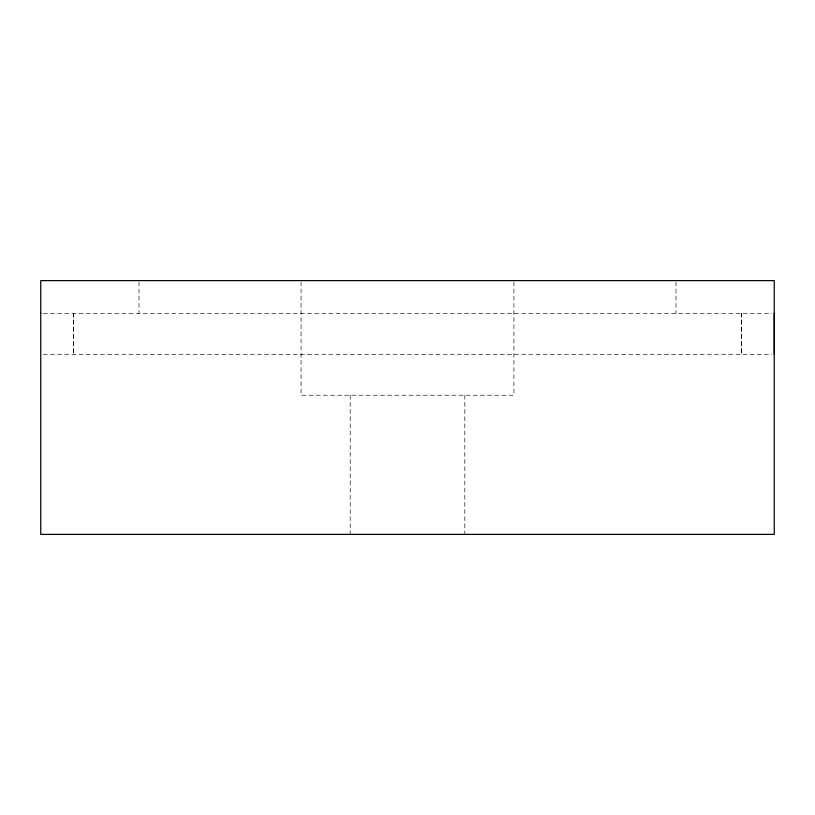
<?xml version="1.0" encoding="UTF-8"?>
<svg xmlns="http://www.w3.org/2000/svg" width="815" height="815" viewBox="0 0 815 815"><rect width="100%" height="100%" fill="white"/><g stroke="black" fill="none" stroke-linecap="round" stroke-linejoin="round"><path stroke-width="0.61" stroke-dasharray="4.08 3.06" d="M43.297 313.357L771.703 313.357M43.266 354.291L771.734 354.291M676.012 281.868L676.012 313.357M513.919 281.868L513.919 395.224L301.081 395.224L301.081 281.868M464.805 395.224L464.805 534.385M350.195 395.224L350.195 534.385M138.988 281.868L138.988 313.357M73.493 313.357L73.493 354.291L73.493 313.357M741.507 313.357L741.507 354.291L741.507 313.357"/><path stroke-width="1.22" d="M774.25 354.291L774.25 313.357M40.75 313.357L40.75 534.385L774.25 534.385L774.25 280.615L40.75 280.615L40.75 313.357"/></g></svg>
